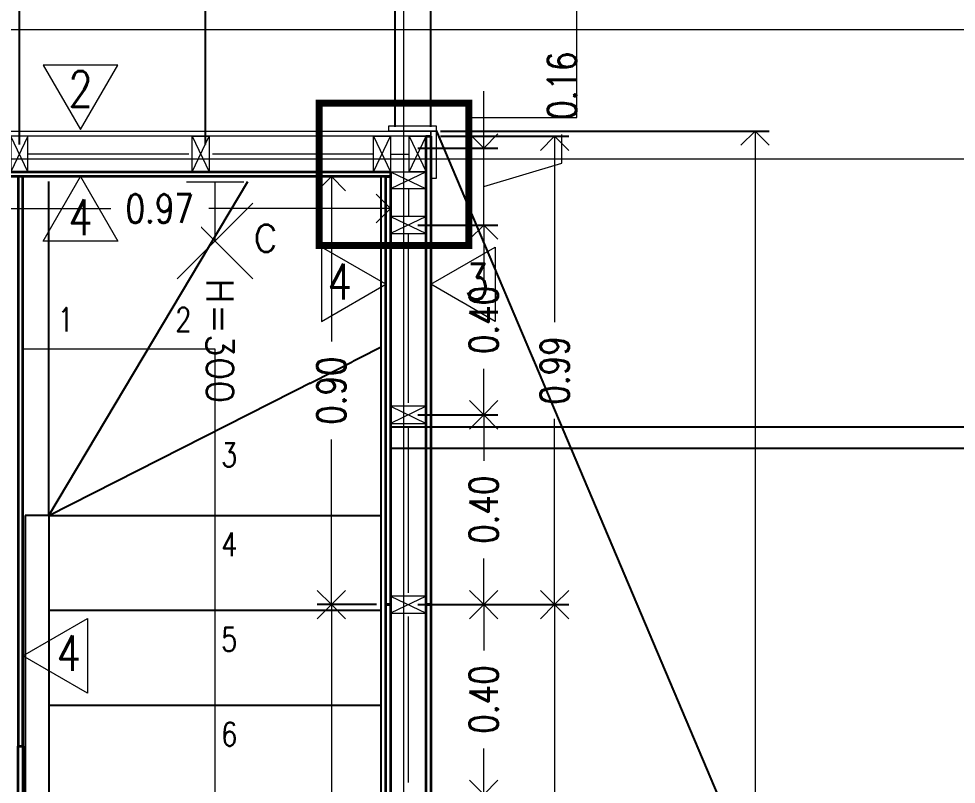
# Model space of a CAD drawing. Header units: metres. Extents: x -2 to 612, y -64 to 156.
# Drawn here: x 466.083 to 468.059, y 48.883 to 50.496 of the extents above; entities that cross this region are included whole.
import ezdxf

# ---------------------------------------------------------------- set-up
doc = ezdxf.new("R2010")
doc.units = ezdxf.units.M
doc.header["$LTSCALE"] = 5
doc.header["$MEASUREMENT"] = 0
doc.layers.get('0').update_dxf_attribs({"color": 30})
doc.layers.get('DEFPOINTS').update_dxf_attribs({"color": 210})
for name, color, linetype, lineweight in [('A-ANNO-DIMS', 3, 'Continuous', 18), ('A-ANNO-SYMB', 3, 'Continuous', 18), ('A-ANNO-TEXT', 3, 'Continuous', 18), ('A-DETL-MBND', 3, 'Continuous', 18), ('A-ELEV-IDEN', 3, 'Continuous', 18), ('A-ELEV-MBE2', 4, 'Continuous', 25), ('A-SECT-MCUT', 7, 'Continuous', 35), ('A-WALL-PATT', 8, 'Continuous', 18), ('A-WALL-STUD', 3, 'Continuous', 18)]:
    doc.layers.add(name, color=color, linetype=linetype, lineweight=lineweight)
doc.styles.add('E-ROMANS', font='romans.shx', dxfattribs={"width": 0.8})
doc.dimstyles.new('E-0050_ARW_12', dxfattribs={"dimscale": 0.001, "dimtxt": 60, "dimasz": 60, "dimexe": 30, "dimexo": 20, "dimgap": 30, "dimtad": 0, "dimzin": 0, "dimdsep": 46, "dimtxsty": 'E-ROMANS', "dimblk": 'OPEN90', "dimcen": 30, "dimclrd": 256, "dimclre": 256, "dimclrt": 256, "dimadec": 0, "dimazin": 0, "dimtfac": 1, "dimtmove": 1, "dimatfit": 3, "dimldrblk": 'OPEN90', "dimfxl": 1, "dimtfill": 1, "dimtolj": 1, "dimtzin": 0, "dimlwd": -1, "dimarcsym": 0})

# ---------------------------------------------------------------- blocks, each defined once
blk = doc.blocks.new('centro')
for points in [[(-0.1061, 0.1061), (0.1061, -0.1061)], [(0.1061, 0.1061), (-0.1061, -0.1061)]]:
    blk.add_lwpolyline(points)
blk = doc.blocks.new('_Open90')
at = {"color": 0, "linetype": 'ByBlock', "lineweight": -2}
for p, q in [((-0.5, 0.5), (0, 0)), ((0, 0), (-1, 0)), ((0, 0), (-0.5, -0.5))]:
    blk.add_line(p, q, dxfattribs=at)
blk = doc.blocks.new('*D556')
at = {"layer": 'A-ANNO-DIMS', "lineweight": -2, "transparency": 16777216}
for p, q in [((466.9241, 49.2615), (467.0929, 49.2615)), ((466.9241, 48.8615), (467.0929, 48.8615))]:
    blk.add_line(p, q, dxfattribs=at)
at = {"layer": 'A-ANNO-DIMS', "transparency": 16777216}
for p, q in [((467.0629, 49.2015), (467.0629, 49.1647)), ((467.0629, 48.9215), (467.0629, 48.9584))]:
    blk.add_line(p, q, dxfattribs=at)
at = {"layer": 'DEFPOINTS', "color": 0, "transparency": 16777216}
for p in [(466.9041, 49.2615), (467.0629, 49.2615), (466.9041, 48.8615)]:
    blk.add_point(p, dxfattribs=at)
at = {"layer": 'A-ANNO-DIMS', "transparency": 16777216, "xscale": 0.06, "yscale": 0.06, "zscale": 0.06}
for p, rotation in [((467.0629, 49.2615), 90), ((467.0629, 48.8615), 270)]:
    blk.add_blockref('_Open90', p, dxfattribs=dict(at, rotation=rotation))
at = {"layer": 'A-ANNO-DIMS', "transparency": 16777216, "insert": (467.0629, 49.0615), "char_height": 0.06, "attachment_point": 5, "rotation": 90, "style": 'E-ROMANS', "bg_fill": 3, "box_fill_scale": 1.25, "bg_fill_color": 256, "bg_fill_true_color": 13158600, "bg_fill_transparency": 0}
blk.add_mtext('\\A1;0.40', dxfattribs=at)
blk = doc.blocks.new('*D557')
at = {"layer": 'A-ANNO-DIMS', "lineweight": -2, "transparency": 16777216}
for p, q in [((466.9241, 49.6615), (467.0929, 49.6615)), ((466.9241, 49.2615), (467.0929, 49.2615))]:
    blk.add_line(p, q, dxfattribs=at)
at = {"layer": 'A-ANNO-DIMS', "transparency": 16777216}
for p, q in [((467.0629, 49.6015), (467.0629, 49.5647)), ((467.0629, 49.3215), (467.0629, 49.3584))]:
    blk.add_line(p, q, dxfattribs=at)
at = {"layer": 'DEFPOINTS', "color": 0, "transparency": 16777216}
for p in [(466.9041, 49.6615), (467.0629, 49.6615), (466.9041, 49.2615)]:
    blk.add_point(p, dxfattribs=at)
at = {"layer": 'A-ANNO-DIMS', "transparency": 16777216, "xscale": 0.06, "yscale": 0.06, "zscale": 0.06}
for p, rotation in [((467.0629, 49.6615), 90), ((467.0629, 49.2615), 270)]:
    blk.add_blockref('_Open90', p, dxfattribs=dict(at, rotation=rotation))
at = {"layer": 'A-ANNO-DIMS', "transparency": 16777216, "insert": (467.0629, 49.4615), "char_height": 0.06, "attachment_point": 5, "rotation": 90, "style": 'E-ROMANS', "bg_fill": 3, "box_fill_scale": 1.25, "bg_fill_color": 256, "bg_fill_true_color": 13158600, "bg_fill_transparency": 0}
blk.add_mtext('\\A1;0.40', dxfattribs=at)
blk = doc.blocks.new('*D558')
at = {"layer": 'A-ANNO-DIMS', "lineweight": -2, "transparency": 16777216}
for p, q in [((466.9241, 50.0615), (467.0929, 50.0615)), ((466.9241, 49.6615), (467.0929, 49.6615))]:
    blk.add_line(p, q, dxfattribs=at)
at = {"layer": 'A-ANNO-DIMS', "transparency": 16777216}
for p, q in [((467.0629, 50.0015), (467.0629, 49.9647)), ((467.0629, 49.7215), (467.0629, 49.7584))]:
    blk.add_line(p, q, dxfattribs=at)
at = {"layer": 'DEFPOINTS', "color": 0, "transparency": 16777216}
for p in [(466.9041, 50.0615), (467.0629, 50.0615), (466.9041, 49.6615)]:
    blk.add_point(p, dxfattribs=at)
at = {"layer": 'A-ANNO-DIMS', "transparency": 16777216, "xscale": 0.06, "yscale": 0.06, "zscale": 0.06}
for p, rotation in [((467.0629, 50.0615), 90), ((467.0629, 49.6615), 270)]:
    blk.add_blockref('_Open90', p, dxfattribs=dict(at, rotation=rotation))
at = {"layer": 'A-ANNO-DIMS', "transparency": 16777216, "insert": (467.0629, 49.8615), "char_height": 0.06, "attachment_point": 5, "rotation": 90, "style": 'E-ROMANS', "bg_fill": 3, "box_fill_scale": 1.25, "bg_fill_color": 256, "bg_fill_true_color": 13158600, "bg_fill_transparency": 0}
blk.add_mtext('\\A1;0.40', dxfattribs=at)
blk = doc.blocks.new('*D559')
at = {"layer": 'A-ANNO-DIMS', "transparency": 16777216}
for p, q in [((467.0629, 50.2835), (467.0629, 50.3435)), ((467.2279, 50.192), (467.2279, 50.252)), ((467.0629, 50.0615), (467.0629, 50.2235)), ((467.0629, 50.0615), (467.0629, 50.2235)), ((467.0629, 50.1425), (467.2279, 50.192)), ((467.0629, 50.0015), (467.0629, 49.9415))]:
    blk.add_line(p, q, dxfattribs=at)
at = {"layer": 'A-ANNO-DIMS', "lineweight": -2, "transparency": 16777216}
for p, q in [((466.9241, 50.2235), (467.0929, 50.2235)), ((466.9241, 50.0615), (467.0929, 50.0615))]:
    blk.add_line(p, q, dxfattribs=at)
at = {"layer": 'DEFPOINTS', "color": 0, "transparency": 16777216}
for p in [(466.9041, 50.2235), (467.0629, 50.2235), (466.9041, 50.0615)]:
    blk.add_point(p, dxfattribs=at)
at = {"layer": 'A-ANNO-DIMS', "transparency": 16777216, "xscale": 0.06, "yscale": 0.06, "zscale": 0.06}
for p, rotation in [((467.0629, 50.2235), 270), ((467.0629, 50.0615), 90)]:
    blk.add_blockref('_Open90', p, dxfattribs=dict(at, rotation=rotation))
at = {"layer": 'A-ANNO-DIMS', "transparency": 16777216, "insert": (467.2279, 50.3552), "char_height": 0.06, "attachment_point": 5, "rotation": 90, "style": 'E-ROMANS', "bg_fill": 3, "box_fill_scale": 1.25, "bg_fill_color": 256, "bg_fill_true_color": 13158600, "bg_fill_transparency": 0}
blk.add_mtext('\\A1;0.16', dxfattribs=at)
blk = doc.blocks.new('*D1254')
at = {"layer": 'A-ANNO-DIMS', "lineweight": -2, "transparency": 16777216}
for p, q in [((466.9716, 49.2615), (467.2424, 49.2615)), ((466.9716, 48.0615), (467.2424, 48.0615))]:
    blk.add_line(p, q, dxfattribs=at)
at = {"layer": 'A-ANNO-DIMS', "transparency": 16777216}
for p, q in [((467.2124, 49.2015), (467.2124, 48.7613)), ((467.2124, 48.1215), (467.2124, 48.5618))]:
    blk.add_line(p, q, dxfattribs=at)
at = {"layer": 'DEFPOINTS', "color": 0, "transparency": 16777216}
for p in [(466.9516, 49.2615), (467.2124, 49.2615), (466.9516, 48.0615)]:
    blk.add_point(p, dxfattribs=at)
at = {"layer": 'A-ANNO-DIMS', "transparency": 16777216, "xscale": 0.06, "yscale": 0.06, "zscale": 0.06}
for p, rotation in [((467.2124, 49.2615), 90), ((467.2124, 48.0615), 270)]:
    blk.add_blockref('_Open90', p, dxfattribs=dict(at, rotation=rotation))
at = {"layer": 'A-ANNO-DIMS', "transparency": 16777216, "insert": (467.2124, 48.6615), "char_height": 0.06, "attachment_point": 5, "rotation": 90, "style": 'E-ROMANS', "bg_fill": 3, "box_fill_scale": 1.25, "bg_fill_color": 256, "bg_fill_true_color": 13158600, "bg_fill_transparency": 0}
blk.add_mtext('\\A1;1.20', dxfattribs=at)
blk = doc.blocks.new('*D1255')
at = {"layer": 'A-ANNO-DIMS', "lineweight": -2, "transparency": 16777216}
for p, q in [((466.9716, 50.2485), (467.2424, 50.2485)), ((466.9716, 49.2615), (467.2424, 49.2615))]:
    blk.add_line(p, q, dxfattribs=at)
at = {"layer": 'A-ANNO-DIMS', "transparency": 16777216}
for p, q in [((467.2124, 50.1885), (467.2124, 49.857)), ((467.2124, 49.3215), (467.2124, 49.653))]:
    blk.add_line(p, q, dxfattribs=at)
at = {"layer": 'DEFPOINTS', "color": 0, "transparency": 16777216}
for p in [(466.9516, 50.2485), (467.2124, 50.2485), (466.9516, 49.2615)]:
    blk.add_point(p, dxfattribs=at)
at = {"layer": 'A-ANNO-DIMS', "transparency": 16777216, "xscale": 0.06, "yscale": 0.06, "zscale": 0.06}
for p, rotation in [((467.2124, 50.2485), 90), ((467.2124, 49.2615), 270)]:
    blk.add_blockref('_Open90', p, dxfattribs=dict(at, rotation=rotation))
at = {"layer": 'A-ANNO-DIMS', "transparency": 16777216, "insert": (467.2124, 49.755), "char_height": 0.06, "attachment_point": 5, "rotation": 90, "style": 'E-ROMANS', "bg_fill": 3, "box_fill_scale": 1.25, "bg_fill_color": 256, "bg_fill_true_color": 13158600, "bg_fill_transparency": 0}
blk.add_mtext('\\A1;0.99', dxfattribs=at)
blk = doc.blocks.new('*D1268')
at = {"layer": 'A-ANNO-DIMS', "lineweight": -2, "transparency": 16777216}
for p, q in [((466.8366, 49.2615), (466.7118, 49.2615)), ((466.8366, 48.0615), (466.7118, 48.0615))]:
    blk.add_line(p, q, dxfattribs=at)
at = {"layer": 'A-ANNO-DIMS', "transparency": 16777216}
for p, q in [((466.7418, 49.2015), (466.7418, 48.7613)), ((466.7418, 48.1215), (466.7418, 48.5618))]:
    blk.add_line(p, q, dxfattribs=at)
at = {"layer": 'DEFPOINTS', "color": 0, "transparency": 16777216}
for p in [(466.7418, 49.2615), (466.8566, 49.2615), (466.8566, 48.0615)]:
    blk.add_point(p, dxfattribs=at)
at = {"layer": 'A-ANNO-DIMS', "transparency": 16777216, "xscale": 0.06, "yscale": 0.06, "zscale": 0.06}
for p, rotation in [((466.7418, 49.2615), 90), ((466.7418, 48.0615), 270)]:
    blk.add_blockref('_Open90', p, dxfattribs=dict(at, rotation=rotation))
at = {"layer": 'A-ANNO-DIMS', "transparency": 16777216, "insert": (466.7418, 48.6615), "char_height": 0.06, "attachment_point": 5, "rotation": 90, "style": 'E-ROMANS', "bg_fill": 3, "box_fill_scale": 1.25, "bg_fill_color": 256, "bg_fill_true_color": 13158600, "bg_fill_transparency": 0}
blk.add_mtext('\\A1;1.20', dxfattribs=at)
blk = doc.blocks.new('*D1269')
at = {"layer": 'A-ANNO-DIMS', "lineweight": -2, "transparency": 16777216}
for p, q in [((466.8366, 50.1635), (466.7118, 50.1635)), ((466.8366, 49.2615), (466.7118, 49.2615))]:
    blk.add_line(p, q, dxfattribs=at)
at = {"layer": 'A-ANNO-DIMS', "transparency": 16777216}
for p, q in [((466.7418, 50.1035), (466.7418, 49.8157)), ((466.7418, 49.3215), (466.7418, 49.6094))]:
    blk.add_line(p, q, dxfattribs=at)
at = {"layer": 'DEFPOINTS', "color": 0, "transparency": 16777216}
for p in [(466.7418, 50.1635), (466.8566, 50.1635), (466.8566, 49.2615)]:
    blk.add_point(p, dxfattribs=at)
at = {"layer": 'A-ANNO-DIMS', "transparency": 16777216, "xscale": 0.06, "yscale": 0.06, "zscale": 0.06}
for p, rotation in [((466.7418, 50.1635), 90), ((466.7418, 49.2615), 270)]:
    blk.add_blockref('_Open90', p, dxfattribs=dict(at, rotation=rotation))
at = {"layer": 'A-ANNO-DIMS', "transparency": 16777216, "insert": (466.7418, 49.7125), "char_height": 0.06, "attachment_point": 5, "rotation": 90, "style": 'E-ROMANS', "bg_fill": 3, "box_fill_scale": 1.25, "bg_fill_color": 256, "bg_fill_true_color": 13158600, "bg_fill_transparency": 0}
blk.add_mtext('\\A1;0.90', dxfattribs=at)
blk = doc.blocks.new('*D676')
at = {"layer": 'A-ANNO-DIMS', "lineweight": -2, "transparency": 16777216}
for p, q in [((465.8936, 50.1314), (465.8936, 50.0662)), ((466.8665, 50.1314), (466.8665, 50.0662))]:
    blk.add_line(p, q, dxfattribs=at)
at = {"layer": 'A-ANNO-DIMS', "transparency": 16777216}
for p, q in [((465.9536, 50.0962), (466.2769, 50.0962)), ((466.8065, 50.0962), (466.4832, 50.0962))]:
    blk.add_line(p, q, dxfattribs=at)
at = {"layer": 'DEFPOINTS', "color": 0, "transparency": 16777216}
for p in [(465.8936, 50.1514), (466.8665, 50.1514), (466.8665, 50.0962)]:
    blk.add_point(p, dxfattribs=at)
at = {"layer": 'A-ANNO-DIMS', "transparency": 16777216, "xscale": 0.06, "yscale": 0.06, "zscale": 0.06, "rotation": 180}
blk.add_blockref('_Open90', (465.8936, 50.0962), dxfattribs=at)
at = {"layer": 'A-ANNO-DIMS', "transparency": 16777216, "xscale": 0.06, "yscale": 0.06, "zscale": 0.06}
blk.add_blockref('_Open90', (466.8665, 50.0962), dxfattribs=at)
at = {"layer": 'A-ANNO-DIMS', "transparency": 16777216, "insert": (466.38, 50.0962), "char_height": 0.06, "attachment_point": 5, "style": 'E-ROMANS', "bg_fill": 3, "box_fill_scale": 1.25, "bg_fill_color": 256, "bg_fill_true_color": 13158600, "bg_fill_transparency": 0}
blk.add_mtext('\\A1;0.97', dxfattribs=at)
blk = doc.blocks.new('*D677')
at = {"layer": 'A-ANNO-DIMS', "lineweight": -2, "transparency": 16777216}
for p, q in [((465.8936, 50.2695), (465.8936, 51.1479)), ((466.9516, 50.2695), (466.9516, 51.1479))]:
    blk.add_line(p, q, dxfattribs=at)
at = {"layer": 'A-ANNO-DIMS', "transparency": 16777216}
for p, q in [((465.9536, 51.1179), (466.3229, 51.1179)), ((466.8916, 51.1179), (466.5223, 51.1179))]:
    blk.add_line(p, q, dxfattribs=at)
at = {"layer": 'DEFPOINTS', "color": 0, "transparency": 16777216}
for p in [(466.9516, 51.1179), (465.8936, 50.2495), (466.9516, 50.2495)]:
    blk.add_point(p, dxfattribs=at)
at = {"layer": 'A-ANNO-DIMS', "transparency": 16777216, "xscale": 0.06, "yscale": 0.06, "zscale": 0.06, "rotation": 180}
blk.add_blockref('_Open90', (465.8936, 51.1179), dxfattribs=at)
at = {"layer": 'A-ANNO-DIMS', "transparency": 16777216, "xscale": 0.06, "yscale": 0.06, "zscale": 0.06}
blk.add_blockref('_Open90', (466.9516, 51.1179), dxfattribs=at)
at = {"layer": 'A-ANNO-DIMS', "transparency": 16777216, "insert": (466.4226, 51.1179), "char_height": 0.06, "attachment_point": 5, "style": 'E-ROMANS', "bg_fill": 3, "box_fill_scale": 1.25, "bg_fill_color": 256, "bg_fill_true_color": 13158600, "bg_fill_transparency": 0}
blk.add_mtext('\\A1;1.06', dxfattribs=at)
blk = doc.blocks.new('*D1154')
at = {"layer": 'A-ANNO-DIMS', "lineweight": -2, "transparency": 16777216}
for p, q in [((466.9716, 50.2595), (467.6649, 50.2595)), ((466.9716, 43.2405), (467.6649, 43.2405))]:
    blk.add_line(p, q, dxfattribs=at)
at = {"layer": 'A-ANNO-DIMS', "transparency": 16777216}
for p, q in [((467.6349, 50.1995), (467.6349, 46.8532)), ((467.6349, 43.3005), (467.6349, 46.6469))]:
    blk.add_line(p, q, dxfattribs=at)
at = {"layer": 'DEFPOINTS', "color": 0, "transparency": 16777216}
for p in [(466.9516, 50.2595), (466.9516, 43.2405), (467.6349, 43.2405)]:
    blk.add_point(p, dxfattribs=at)
at = {"layer": 'A-ANNO-DIMS', "transparency": 16777216, "xscale": 0.06, "yscale": 0.06, "zscale": 0.06}
for p, rotation in [((467.6349, 50.2595), 90), ((467.6349, 43.2405), 270)]:
    blk.add_blockref('_Open90', p, dxfattribs=dict(at, rotation=rotation))
at = {"layer": 'A-ANNO-DIMS', "transparency": 16777216, "insert": (467.6349, 46.75), "char_height": 0.06, "attachment_point": 5, "rotation": 90, "style": 'E-ROMANS', "bg_fill": 3, "box_fill_scale": 1.25, "bg_fill_color": 256, "bg_fill_true_color": 13158600, "bg_fill_transparency": 0}
blk.add_mtext('\\A1;7.02', dxfattribs=at)
blk = doc.blocks.new('*D501')
at = {"layer": 'A-ANNO-DIMS', "transparency": 16777216}
for p, q in [((465.9888, 50.9823), (466.0203, 51.0873)), ((466.0203, 51.0873), (466.0803, 51.0873)), ((465.9536, 50.9823), (466.0241, 50.9823))]:
    blk.add_line(p, q, dxfattribs=at)
at = {"layer": 'A-ANNO-DIMS', "lineweight": -2, "transparency": 16777216}
for p, q in [((465.8936, 50.2685), (465.8936, 51.0123)), ((466.0841, 50.231), (466.0841, 51.0123))]:
    blk.add_line(p, q, dxfattribs=at)
at = {"layer": 'DEFPOINTS', "color": 0, "transparency": 16777216}
for p in [(466.0841, 50.9823), (465.8936, 50.2485), (466.0841, 50.211)]:
    blk.add_point(p, dxfattribs=at)
at = {"layer": 'A-ANNO-DIMS', "transparency": 16777216, "xscale": 0.06, "yscale": 0.06, "zscale": 0.06, "rotation": 180}
blk.add_blockref('_Open90', (465.8936, 50.9823), dxfattribs=at)
at = {"layer": 'A-ANNO-DIMS', "transparency": 16777216, "xscale": 0.06, "yscale": 0.06, "zscale": 0.06}
blk.add_blockref('_Open90', (466.0841, 50.9823), dxfattribs=at)
at = {"layer": 'A-ANNO-DIMS', "transparency": 16777216, "insert": (466.1823, 51.0873), "char_height": 0.06, "attachment_point": 5, "style": 'E-ROMANS', "bg_fill": 3, "box_fill_scale": 1.25, "bg_fill_color": 256, "bg_fill_true_color": 13158600, "bg_fill_transparency": 0}
blk.add_mtext('\\A1;0.19', dxfattribs=at)
blk = doc.blocks.new('*D502')
at = {"layer": 'A-ANNO-DIMS', "lineweight": -2, "transparency": 16777216}
for p, q in [((466.0841, 50.231), (466.0841, 51.0123)), ((466.4766, 50.231), (466.4766, 51.0123))]:
    blk.add_line(p, q, dxfattribs=at)
at = {"layer": 'A-ANNO-DIMS', "transparency": 16777216}
for p, q in [((466.1441, 50.9823), (466.1783, 50.9823)), ((466.4166, 50.9823), (466.3823, 50.9823))]:
    blk.add_line(p, q, dxfattribs=at)
at = {"layer": 'DEFPOINTS', "color": 0, "transparency": 16777216}
for p in [(466.4766, 50.9823), (466.0841, 50.211), (466.4766, 50.211)]:
    blk.add_point(p, dxfattribs=at)
at = {"layer": 'A-ANNO-DIMS', "transparency": 16777216, "xscale": 0.06, "yscale": 0.06, "zscale": 0.06, "rotation": 180}
blk.add_blockref('_Open90', (466.0841, 50.9823), dxfattribs=at)
at = {"layer": 'A-ANNO-DIMS', "transparency": 16777216, "xscale": 0.06, "yscale": 0.06, "zscale": 0.06}
blk.add_blockref('_Open90', (466.4766, 50.9823), dxfattribs=at)
at = {"layer": 'A-ANNO-DIMS', "transparency": 16777216, "insert": (466.2803, 50.9823), "char_height": 0.06, "attachment_point": 5, "style": 'E-ROMANS', "bg_fill": 3, "box_fill_scale": 1.25, "bg_fill_color": 256, "bg_fill_true_color": 13158600, "bg_fill_transparency": 0}
blk.add_mtext('\\A1;0.39', dxfattribs=at)
blk = doc.blocks.new('*D503')
at = {"layer": 'A-ANNO-DIMS', "lineweight": -2, "transparency": 16777216}
for p, q in [((466.4766, 50.231), (466.4766, 51.0123)), ((466.8766, 50.2685), (466.8766, 51.0123))]:
    blk.add_line(p, q, dxfattribs=at)
at = {"layer": 'A-ANNO-DIMS', "transparency": 16777216}
for p, q in [((466.5366, 50.9823), (466.5734, 50.9823)), ((466.8166, 50.9823), (466.7797, 50.9823))]:
    blk.add_line(p, q, dxfattribs=at)
at = {"layer": 'DEFPOINTS', "color": 0, "transparency": 16777216}
for p in [(466.8766, 50.9823), (466.8766, 50.2485), (466.4766, 50.211)]:
    blk.add_point(p, dxfattribs=at)
at = {"layer": 'A-ANNO-DIMS', "transparency": 16777216, "xscale": 0.06, "yscale": 0.06, "zscale": 0.06, "rotation": 180}
blk.add_blockref('_Open90', (466.4766, 50.9823), dxfattribs=at)
at = {"layer": 'A-ANNO-DIMS', "transparency": 16777216, "xscale": 0.06, "yscale": 0.06, "zscale": 0.06}
blk.add_blockref('_Open90', (466.8766, 50.9823), dxfattribs=at)
at = {"layer": 'A-ANNO-DIMS', "transparency": 16777216, "insert": (466.6766, 50.9823), "char_height": 0.06, "attachment_point": 5, "style": 'E-ROMANS', "bg_fill": 3, "box_fill_scale": 1.25, "bg_fill_color": 256, "bg_fill_true_color": 13158600, "bg_fill_transparency": 0}
blk.add_mtext('\\A1;0.40', dxfattribs=at)
blk = doc.blocks.new('*D895')
at = {"layer": 'A-ANNO-DIMS', "transparency": 16777216}
for p, q in [((467.0629, 50.2835), (467.0629, 50.3435)), ((467.2279, 50.192), (467.2279, 50.252)), ((467.0629, 50.0615), (467.0629, 50.2235)), ((467.0629, 50.0615), (467.0629, 50.2235)), ((467.0629, 50.1425), (467.2279, 50.192)), ((467.0629, 50.0015), (467.0629, 49.9415))]:
    blk.add_line(p, q, dxfattribs=at)
at = {"layer": 'A-ANNO-DIMS', "lineweight": -2, "transparency": 16777216}
for p, q in [((466.9241, 50.2235), (467.0929, 50.2235)), ((466.9241, 50.0615), (467.0929, 50.0615))]:
    blk.add_line(p, q, dxfattribs=at)
at = {"layer": 'DEFPOINTS', "color": 0, "transparency": 16777216}
for p in [(466.9041, 50.2235), (467.0629, 50.2235), (466.9041, 50.0615)]:
    blk.add_point(p, dxfattribs=at)
at = {"layer": 'A-ANNO-DIMS', "transparency": 16777216, "xscale": 0.06, "yscale": 0.06, "zscale": 0.06}
for p, rotation in [((467.0629, 50.2235), 270), ((467.0629, 50.0615), 90)]:
    blk.add_blockref('_Open90', p, dxfattribs=dict(at, rotation=rotation))
at = {"layer": 'A-ANNO-DIMS', "transparency": 16777216, "insert": (467.2279, 50.3552), "char_height": 0.06, "attachment_point": 5, "rotation": 90, "style": 'E-ROMANS', "bg_fill": 3, "box_fill_scale": 1.25, "bg_fill_color": 256, "bg_fill_true_color": 13158600, "bg_fill_transparency": 0}
blk.add_mtext('\\A1;0.16', dxfattribs=at)
blk = doc.blocks.new('*D1420')
at = {"layer": 'A-ANNO-DIMS', "lineweight": -2, "transparency": 16777216}
for p, q in [((466.9516, 50.2685), (466.9516, 51.1479)), ((469.9296, 50.4925), (469.9296, 51.1479))]:
    blk.add_line(p, q, dxfattribs=at)
at = {"layer": 'A-ANNO-DIMS', "transparency": 16777216}
for p, q in [((467.0116, 51.1179), (468.3374, 51.1179)), ((469.8696, 51.1179), (468.5437, 51.1179))]:
    blk.add_line(p, q, dxfattribs=at)
at = {"layer": 'DEFPOINTS', "color": 0, "transparency": 16777216}
for p in [(469.9296, 51.1179), (469.9296, 50.4725), (466.9516, 50.2485)]:
    blk.add_point(p, dxfattribs=at)
at = {"layer": 'A-ANNO-DIMS', "transparency": 16777216, "xscale": 0.06, "yscale": 0.06, "zscale": 0.06, "rotation": 180}
blk.add_blockref('_Open90', (466.9516, 51.1179), dxfattribs=at)
at = {"layer": 'A-ANNO-DIMS', "transparency": 16777216, "xscale": 0.06, "yscale": 0.06, "zscale": 0.06}
blk.add_blockref('_Open90', (469.9296, 51.1179), dxfattribs=at)
at = {"layer": 'A-ANNO-DIMS', "transparency": 16777216, "insert": (468.4406, 51.1179), "char_height": 0.06, "attachment_point": 5, "style": 'E-ROMANS', "bg_fill": 3, "box_fill_scale": 1.25, "bg_fill_color": 256, "bg_fill_true_color": 13158600, "bg_fill_transparency": 0}
blk.add_mtext('\\A1;2.98', dxfattribs=at)

msp = doc.modelspace()

# ---------------------------------------------------------------- linework, layer by layer
at = {"layer": 'A-ANNO-SYMB'}
for p, q in [((478.32254, 50.20004), (455.48822, 50.20004)), ((466.55697, 50.15157), (466.43616, 50.15157)), ((466.49657, 50.02781), (466.49657, 50.15157))]:
    msp.add_line(p, q, dxfattribs=at)
at = {"layer": 'A-ANNO-TEXT'}
msp.add_lwpolyline([(466.09156, 49.15363), (466.22742, 49.23207), (466.22742, 49.07519)], close=True, dxfattribs=at)
at = {"layer": 'A-DETL-MBND'}
for points in [[(466.95157, 50.25954), (466.95157, 50.24854), (465.89358, 50.24854), (465.89358, 50.25954)], [(466.96257, 50.27054), (466.96257, 50.25954), (466.86257, 50.25954), (466.86257, 50.27054)], [(466.96257, 50.15954), (466.95157, 50.15954), (466.95157, 50.25954), (466.96257, 50.25954)]]:
    msp.add_lwpolyline(points, close=True, dxfattribs=at)
at = {"layer": 'A-ELEV-IDEN'}
msp.add_line((466.49657, 49.79954), (466.09157, 49.79954), dxfattribs=at)
msp.add_lwpolyline([(466.49657, 47.64954), (466.49657, 49.79954)], dxfattribs=at)
at = {"layer": 'A-ELEV-MBE2', "ltscale": 7}
msp.add_line((466.96257, 50.26054), (469.92957, 43.26153), dxfattribs=at)
at = {"layer": 'A-ELEV-MBE2'}
for p, q in [((466.09657, 49.44954), (466.09657, 48.84954)), ((466.14657, 49.44954), (466.14657, 48.84954))]:
    msp.add_line(p, q, dxfattribs=at)
msp.add_lwpolyline([(466.14657, 49.44954), (466.09657, 49.44954)], dxfattribs=at)
at = {"layer": 'A-SECT-MCUT'}
for points in [[(466.95157, 50.24854), (466.95155, 49.26154), (466.94155, 49.26154), (466.94157, 50.24854)], [(465.89358, 50.17354), (466.86657, 50.17354), (466.86657, 50.16354), (465.89358, 50.16354)], [(466.86657, 50.16354), (466.86657, 49.26154), (466.85657, 49.26154), (466.85657, 50.16354)], [(466.86657, 49.26154), (466.86656, 48.06154), (466.85656, 48.06154), (466.85657, 49.26154)], [(466.95156, 49.26154), (466.95156, 48.06154), (466.94156, 48.06154), (466.94156, 49.26154)], [(466.08157, 48.96354), (466.09157, 48.96354), (466.09157, 47.56354), (466.08157, 47.56354)]]:
    msp.add_lwpolyline(points, close=True, dxfattribs=at)

# ---------------------------------------------------------------- block references
at = {"layer": 'A-ANNO-SYMB', "xscale": 0.75, "yscale": 0.75, "zscale": 0.75}
msp.add_blockref('centro', (466.49657, 50.02781), dxfattribs=at)

# ---------------------------------------------------------------- texts
at = {"layer": 'A-ANNO-SYMB', "style": 'E-ROMANS'}
msp.add_text('C', height=0.05689, dxfattribs=at).set_placement((466.57758, 50.00524))
msp.add_text('H=300', height=0.056887, rotation=270, dxfattribs=at).set_placement((466.47833, 49.94892))
at = {"layer": 'A-ANNO-TEXT', "attachment_point": 5, "style": 'E-ROMANS'}
for s, insert, char_height, rotation in [('\\pi-0.3,l0.3,t0.3;1', (466.18155, 49.86233), 0.05, 0.00048), ('\\pi-0.3,l0.3,t0.3;2', (466.4298, 49.86233), 0.05, 0.00048), ('\\pi-0.3,l0.3,t0.3;3', (466.52662, 49.577), 0.05, 0.00048), ('\\pi-0.3,l0.3,t0.3;4', (466.52662, 49.38844), 0.05, 0.00048), ('\\pi-0.3,l0.3,t0.3;5', (466.52662, 49.18844), 0.05, 0.00048), ('\\pi-0.45,l0.45,t0.45;4', (466.18846, 49.15928), 0.075, 359.99952), ('\\pi-0.3,l0.3,t0.3;6', (466.52662, 48.98844), 0.05, 0.00048)]:
    msp.add_mtext(s, dxfattribs=dict(at, insert=insert, char_height=char_height, rotation=rotation))

# ---------------------------------------------------------------- next in the draw order: dimensions: what is measured, and where the dimension line sits
at = {"layer": 'A-ANNO-DIMS'}
for base, p1, p2, picture, middle in [((466.74183, 49.26154), (466.85656, 48.06154), (466.85657, 49.26154), '*D1268', (466.74183, 48.66154)), ((467.06287, 49.26155), (466.90407, 48.86154), (466.90407, 49.26155), '*D556', (467.06287, 49.06154))]:
    dim = msp.add_linear_dim(base=base, p1=p1, p2=p2, angle=90, dimstyle='E-0050_ARW_12', dxfattribs=at)
    dim.commit()
    dim.dimension.update_dxf_attribs({"geometry": picture, "text_midpoint": middle})

# ---------------------------------------------------------------- next in the draw order: linework, layer by layer
at = {"layer": 'A-ELEV-MBE2'}
for points in [[(466.14657, 49.24954), (466.84657, 49.24954)], [(466.14657, 49.04954), (466.84657, 49.04954)]]:
    msp.add_lwpolyline(points, dxfattribs=at)
at = {"layer": 'A-WALL-PATT', "ltscale": 0.1}
msp.add_line((466.90407, 48.88645), (466.90407, 49.23645), dxfattribs=at)

# ---------------------------------------------------------------- next in the draw order: dimensions: what is measured, and where the dimension line sits
at = {"layer": 'A-ANNO-DIMS'}
for base, p1, p2, picture, middle in [((466.74183, 50.16354), (466.85657, 49.26154), (466.85657, 50.16354), '*D1269', (466.74183, 49.71254)), ((467.06287, 49.66154), (466.90407, 49.26155), (466.90407, 49.66154), '*D557', (467.06287, 49.46154))]:
    dim = msp.add_linear_dim(base=base, p1=p1, p2=p2, angle=90, dimstyle='E-0050_ARW_12', dxfattribs=at)
    dim.commit()
    dim.dimension.update_dxf_attribs({"geometry": picture, "text_midpoint": middle})

# ---------------------------------------------------------------- next in the draw order: linework, layer by layer
at = {"layer": 'A-ANNO-TEXT'}
msp.add_lwpolyline([(466.85655, 49.93663), (466.72069, 50.01507), (466.72069, 49.85819)], close=True, dxfattribs=at)
at = {"layer": 'A-ELEV-MBE2'}
for points in [[(466.14657, 49.44954), (466.84657, 49.80469)], [(466.14657, 49.44954), (466.84657, 49.44954)]]:
    msp.add_lwpolyline(points, dxfattribs=at)
at = {"layer": 'A-WALL-PATT', "ltscale": 0.1}
msp.add_line((466.90406, 49.28644), (466.90406, 49.63644), dxfattribs=at)
at = {"layer": 'A-WALL-STUD'}
for p, q in [((466.94154, 49.27954), (466.86654, 49.24354)), ((466.86654, 49.27954), (466.94154, 49.24354))]:
    msp.add_line(p, q, dxfattribs=at)
msp.add_lwpolyline([(466.94154, 49.27954), (466.86654, 49.27954), (466.86654, 49.24354), (466.94154, 49.24354)], close=True, dxfattribs=at)

# ---------------------------------------------------------------- next in the draw order: texts
at = {"layer": 'A-ANNO-TEXT', "insert": (466.75965, 49.94228), "char_height": 0.075, "attachment_point": 5, "rotation": 0.00048, "style": 'E-ROMANS'}
msp.add_mtext('\\pi-0.45,l0.45,t0.45;4', dxfattribs=at)

# ---------------------------------------------------------------- next in the draw order: dimensions: what is measured, and where the dimension line sits
at = {"layer": 'A-ANNO-DIMS'}
dim = msp.add_linear_dim(base=(466.86647, 50.09615), p1=(465.89358, 50.15143), p2=(466.86647, 50.15143), dimstyle='E-0050_ARW_12', dxfattribs=at)
dim.commit()
dim.dimension.update_dxf_attribs({"geometry": '*D676', "text_midpoint": (466.38002, 50.09615)})
for base, p1, p2, picture, middle in [((467.06287, 50.06154), (466.90407, 49.66154), (466.90405, 50.06154), '*D558', (467.06287, 49.86154)), ((467.2124, 49.26154), (466.95156, 48.06154), (466.95156, 49.26154), '*D1254', (467.2124, 48.66154))]:
    dim = msp.add_linear_dim(base=base, p1=p1, p2=p2, angle=90, dimstyle='E-0050_ARW_12', dxfattribs=at)
    dim.commit()
    dim.dimension.update_dxf_attribs({"geometry": picture, "text_midpoint": middle})

# ---------------------------------------------------------------- next in the draw order: linework, layer by layer
at = {"layer": 'A-ANNO-TEXT'}
msp.add_lwpolyline([(466.21308, 50.16354), (466.29152, 50.02768), (466.13464, 50.02768)], close=True, dxfattribs=at)
at = {"layer": 'A-ELEV-MBE2'}
for points in [[(466.85657, 47.8495), (466.84657, 47.8495), (466.84657, 50.16349)], [(466.14657, 49.44954), (466.14657, 50.15354)], [(466.14657, 49.44954), (466.56592, 50.15354)]]:
    msp.add_lwpolyline(points, dxfattribs=at)
at = {"layer": 'A-SECT-MCUT'}
msp.add_lwpolyline([(466.08157, 48.96354), (466.09157, 48.96354), (466.09157, 50.16354), (466.08157, 50.16354)], close=True, dxfattribs=at)
at = {"layer": 'A-WALL-STUD'}
for p, q in [((466.94155, 49.67954), (466.86655, 49.64354)), ((466.86655, 49.67954), (466.94155, 49.64354)), ((466.94155, 49.67954), (466.86655, 49.64354)), ((466.86655, 49.67954), (466.94155, 49.64354))]:
    msp.add_line(p, q, dxfattribs=at)
msp.add_lwpolyline([(466.94155, 49.67954), (466.86655, 49.67954), (466.86655, 49.64354), (466.94155, 49.64354)], close=True, dxfattribs=at)
msp.add_lwpolyline([(466.94155, 49.67954), (466.86655, 49.67954), (466.86655, 49.64354), (466.94155, 49.64354)], close=True, dxfattribs=at)

# ---------------------------------------------------------------- next in the draw order: texts
at = {"layer": 'A-ANNO-TEXT', "insert": (466.21308, 50.07779), "char_height": 0.075, "attachment_point": 5, "rotation": 359.99952, "style": 'E-ROMANS'}
msp.add_mtext('\\pi-0.45,l0.45,t0.45;4', dxfattribs=at)

# ---------------------------------------------------------------- next in the draw order: dimensions: what is measured, and where the dimension line sits
at = {"layer": 'A-ANNO-DIMS'}
dim = msp.add_linear_dim(base=(467.06287, 50.22354), p1=(466.90405, 50.06154), p2=(466.90407, 50.22354), angle=90, dimstyle='E-0050_ARW_12', dxfattribs=at)
dim.commit()
dim.dimension.update_dxf_attribs({"geometry": '*D559', "text_midpoint": (467.22787, 50.28204)})

# ---------------------------------------------------------------- next in the draw order: dimensions: what is measured, and where the dimension line sits
dim = msp.add_linear_dim(base=(467.2124, 50.24854), p1=(466.95156, 49.26154), p2=(466.95157, 50.24854), angle=90, dimstyle='E-0050_ARW_12', dxfattribs=at)
dim.commit()
dim.dimension.update_dxf_attribs({"geometry": '*D1255', "text_midpoint": (467.2124, 49.75504)})

# ---------------------------------------------------------------- next in the draw order: dimensions: what is measured, and where the dimension line sits
dim = msp.add_linear_dim(base=(466.95157, 51.1179), p1=(465.89358, 50.24954), p2=(466.95157, 50.24953), dimstyle='E-0050_ARW_12', dxfattribs=at)
dim.commit()
dim.dimension.update_dxf_attribs({"geometry": '*D677', "text_midpoint": (466.42257, 51.1179)})

# ---------------------------------------------------------------- next in the draw order: linework, layer by layer
at = {"layer": 'A-ANNO-SYMB'}
msp.add_line((466.89407, 52.35043), (466.89407, 41.94592), dxfattribs=at)
at = {"layer": 'A-ELEV-IDEN'}
msp.add_line((469.92956, 50.47252), (463.84657, 50.47253), dxfattribs=at)

# ---------------------------------------------------------------- next in the draw order: dimensions: what is measured, and where the dimension line sits
at = {"layer": 'A-ANNO-DIMS'}
dim = msp.add_linear_dim(base=(467.63487, 43.24054), p1=(466.95157, 50.25954), p2=(466.95157, 43.24054), angle=90, dimstyle='E-0050_ARW_12', dxfattribs=at)
dim.commit()
dim.dimension.update_dxf_attribs({"geometry": '*D1154', "text_midpoint": (467.63487, 46.75004)})

# ---------------------------------------------------------------- next in the draw order: linework, layer by layer
at = {"layer": 'A-ANNO-TEXT'}
msp.add_lwpolyline([(466.95155, 49.93663), (467.08741, 50.01507), (467.08741, 49.85819)], close=True, dxfattribs=at)
at = {"layer": 'A-ELEV-MBE2', "ltscale": 7}
msp.add_line((466.96257, 50.26054), (469.92957, 43.26153), dxfattribs=at)
at = {"layer": 'A-ELEV-MBE2'}
for p, q in [((466.86657, 49.63654), (470.01657, 49.63654)), ((466.86657, 49.59154), (470.01657, 49.59154))]:
    msp.add_line(p, q, dxfattribs=at)

# ---------------------------------------------------------------- next in the draw order: texts
at = {"layer": 'A-ANNO-TEXT', "insert": (467.04845, 49.94228), "char_height": 0.075, "attachment_point": 5, "rotation": 359.99952, "style": 'E-ROMANS'}
msp.add_mtext('\\pi-0.45,l0.45,t0.45;3', dxfattribs=at)

# ---------------------------------------------------------------- next in the draw order: dimensions: what is measured, and where the dimension line sits
at = {"layer": 'A-ANNO-DIMS'}
dim = msp.add_linear_dim(base=(466.08407, 50.98234), p1=(465.89358, 50.24854), p2=(466.08407, 50.21103), dimstyle='E-0050_ARW_12', dxfattribs=at)
dim.commit()
dim.dimension.update_dxf_attribs({"geometry": '*D501', "text_midpoint": (466.11032, 51.08734)})

# ---------------------------------------------------------------- next in the draw order: dimensions: what is measured, and where the dimension line sits
dim = msp.add_linear_dim(base=(466.47655, 50.98234), p1=(466.08407, 50.21103), p2=(466.47655, 50.21104), dimstyle='E-0050_ARW_12', dxfattribs=at)
dim.commit()
dim.dimension.update_dxf_attribs({"geometry": '*D502', "text_midpoint": (466.28031, 50.98234)})
dim = msp.add_linear_dim(base=(467.06287, 50.22354), p1=(466.90405, 50.06154), p2=(466.90407, 50.22354), angle=90, dimstyle='E-0050_ARW_12', dxfattribs=at)
dim.commit()
dim.dimension.update_dxf_attribs({"geometry": '*D895', "text_midpoint": (467.22787, 50.28204)})

# ---------------------------------------------------------------- next in the draw order: linework, layer by layer
at = {"layer": 'A-ANNO-TEXT'}
msp.add_lwpolyline([(466.21308, 50.26254), (466.29152, 50.3984), (466.13464, 50.3984)], close=True, dxfattribs=at)
at = {"layer": 'A-WALL-PATT', "ltscale": 0.1}
for p, q in [((466.44155, 50.21094), (466.10207, 50.21103)), ((466.90407, 50.13754), (466.90405, 50.07954)), ((466.90406, 49.68645), (466.90406, 50.04354))]:
    msp.add_line(p, q, dxfattribs=at)
at = {"layer": 'A-WALL-STUD'}
for p, q in [((466.10207, 50.17353), (466.06607, 50.24853)), ((466.10207, 50.24853), (466.06607, 50.17353)), ((466.90557, 50.17354), (466.94157, 50.24854)), ((466.90557, 50.24854), (466.94157, 50.17354)), ((466.86657, 50.17354), (466.94157, 50.13754)), ((466.94157, 50.17354), (466.86657, 50.13754)), ((466.94154, 50.07954), (466.86654, 50.04354)), ((466.86654, 50.07954), (466.94154, 50.04354))]:
    msp.add_line(p, q, dxfattribs=at)
for points in [[(466.10207, 50.17353), (466.10207, 50.24853), (466.06607, 50.24853), (466.06607, 50.17353)], [(466.90557, 50.17354), (466.90557, 50.24854), (466.94157, 50.24854), (466.94157, 50.17354)], [(466.86657, 50.17354), (466.94157, 50.17354), (466.94157, 50.13754), (466.86657, 50.13754)], [(466.94154, 50.07954), (466.86654, 50.07954), (466.86654, 50.04354), (466.94154, 50.04354)]]:
    msp.add_lwpolyline(points, close=True, dxfattribs=at)

# ---------------------------------------------------------------- next in the draw order: texts
at = {"layer": 'A-ANNO-TEXT', "insert": (466.21308, 50.34829), "char_height": 0.075, "attachment_point": 5, "rotation": 0.00048, "style": 'E-ROMANS'}
msp.add_mtext('\\pi-0.45,l0.45,t0.45;2', dxfattribs=at)

# ---------------------------------------------------------------- next in the draw order: dimensions: what is measured, and where the dimension line sits
at = {"layer": 'A-ANNO-DIMS'}
for base, p1, p2, picture, middle in [((469.92956, 51.1179), (466.95157, 50.24854), (469.92956, 50.47252), '*D1420', (468.44057, 51.1179)), ((466.87657, 50.98234), (466.47655, 50.21104), (466.87657, 50.24854), '*D503', (466.67656, 50.98234))]:
    dim = msp.add_linear_dim(base=base, p1=p1, p2=p2, dimstyle='E-0050_ARW_12', dxfattribs=at)
    dim.commit()
    dim.dimension.update_dxf_attribs({"geometry": picture, "text_midpoint": middle})

# ---------------------------------------------------------------- next in the draw order: linework, layer by layer
at = {"layer": 'A-ANNO-SYMB'}
msp.add_lwpolyline([(467.0314, 50.28835), (467.25955, 50.28835), (467.25955, 50.97333), (467.34779, 50.97333)], dxfattribs=at)
at = {"layer": 'A-ANNO-SYMB', "ltscale": 0.5, "const_width": 0.015}
msp.add_lwpolyline([(467.0314, 50.31831), (466.71586, 50.31831), (466.71586, 50.01831), (467.0314, 50.01831), (467.0314, 50.31831)], dxfattribs=at)
at = {"layer": 'A-WALL-PATT', "ltscale": 0.1}
for p, q in [((466.83057, 50.21104), (466.49155, 50.21094)), ((466.86657, 50.21104), (466.90557, 50.21104))]:
    msp.add_line(p, q, dxfattribs=at)
at = {"layer": 'A-WALL-STUD'}
for p, q in [((466.44855, 50.17354), (466.48455, 50.24854)), ((466.44855, 50.24854), (466.48455, 50.17354)), ((466.83057, 50.17354), (466.86657, 50.24854)), ((466.83057, 50.24854), (466.86657, 50.17354))]:
    msp.add_line(p, q, dxfattribs=at)
for points in [[(466.44855, 50.17354), (466.44855, 50.24854), (466.48455, 50.24854), (466.48455, 50.17354)], [(466.83057, 50.17354), (466.83057, 50.24854), (466.86657, 50.24854), (466.86657, 50.17354)]]:
    msp.add_lwpolyline(points, close=True, dxfattribs=at)

doc.saveas('drawing.dxf')
